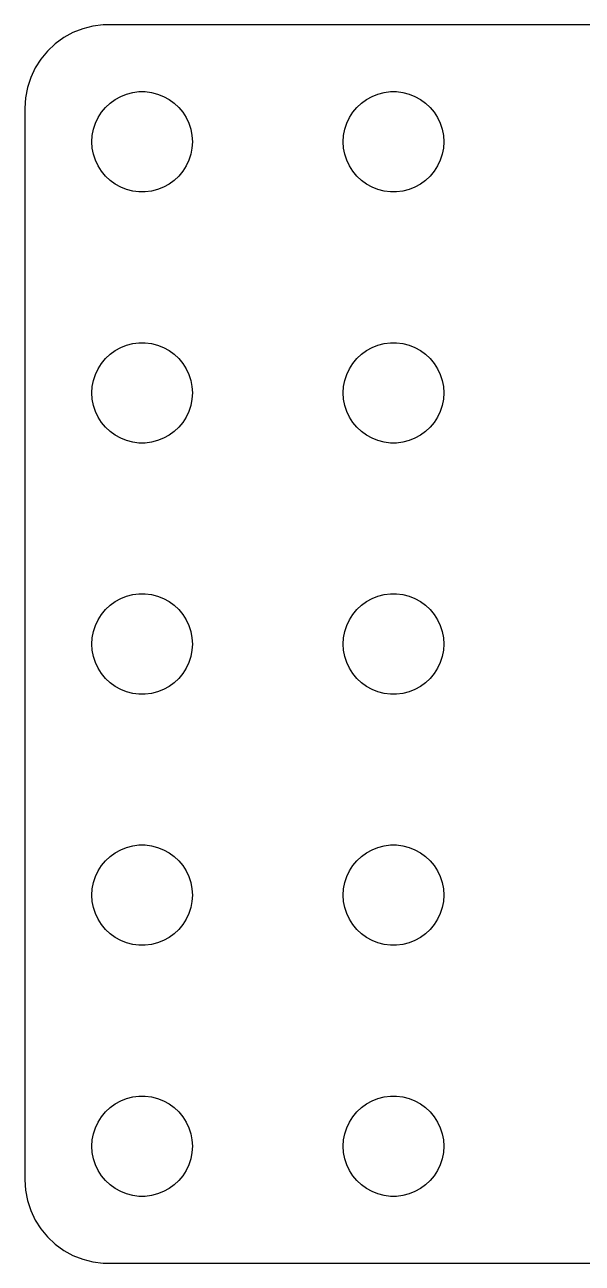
# Model space of a CAD drawing. Header units: metres. Extents: x -37 to 37, y 383 to 793.
# Drawn here: x -37 to -3.7, y 551 to 625 of the extents above; entities that cross this region are included whole.
import ezdxf

# ---------------------------------------------------------------- set-up
doc = ezdxf.new("R2010")
doc.units = ezdxf.units.M

msp = doc.modelspace()

# ---------------------------------------------------------------- linework, layer by layer
for p, q in [((-34.1289, 624.524), (-34.6791, 624.222)), ((-33.5451, 624.755), (-34.1289, 624.524)), ((-32.9369, 624.911), (-33.5451, 624.755)), ((-32.3139, 624.99), (-32.9369, 624.911)), ((32.3139, 624.99), (-32.3139, 624.99)), ((-35.1871, 623.853), (-35.6448, 623.423)), ((-34.6791, 624.222), (-35.1871, 623.853)), ((-36.0451, 622.939), (-36.3815, 622.409)), ((-35.6448, 623.423), (-36.0451, 622.939)), ((-36.3815, 622.409), (-36.6489, 621.841)), ((-36.6489, 621.841), (-36.8429, 621.243)), ((-36.8429, 621.243), (-36.9606, 620.627)), ((-31.6075, 620.533), (-31.2773, 620.714)), ((-31.2773, 620.714), (-30.927, 620.853)), ((-30.927, 620.853), (-30.5621, 620.947)), ((-30.5621, 620.947), (-30.1884, 620.994)), ((-30.1884, 620.994), (-29.8116, 620.994)), ((-29.8116, 620.994), (-29.4379, 620.947)), ((-29.4379, 620.947), (-29.0729, 620.853)), ((-29.0729, 620.853), (-28.7227, 620.714)), ((-28.7227, 620.714), (-28.3925, 620.533)), ((-16.6075, 620.533), (-16.2773, 620.714)), ((-16.2773, 620.714), (-15.927, 620.853)), ((-15.927, 620.853), (-15.5621, 620.947)), ((-15.5621, 620.947), (-15.1884, 620.994)), ((-15.1884, 620.994), (-14.8116, 620.994)), ((-14.8116, 620.994), (-14.4379, 620.947)), ((-14.4379, 620.947), (-14.0729, 620.853)), ((-14.0729, 620.853), (-13.7227, 620.714)), ((-13.7227, 620.714), (-13.3925, 620.533)), ((-36.9606, 620.627), (-37, 620)), ((-37, 620), (-37, 556)), ((-32.427, 619.763), (-32.1869, 620.054)), ((-32.1869, 620.054), (-31.9123, 620.312)), ((-31.9123, 620.312), (-31.6075, 620.533)), ((-28.3925, 620.533), (-28.0877, 620.312)), ((-28.0877, 620.312), (-27.8131, 620.054)), ((-27.8131, 620.054), (-27.5729, 619.763)), ((-17.427, 619.763), (-17.1869, 620.054)), ((-17.1869, 620.054), (-16.9123, 620.312)), ((-16.9123, 620.312), (-16.6075, 620.533)), ((-13.3925, 620.533), (-13.0877, 620.312)), ((-13.0877, 620.312), (-12.8131, 620.054)), ((-12.8131, 620.054), (-12.5729, 619.763)), ((-32.7893, 619.104), (-32.6289, 619.445)), ((-32.6289, 619.445), (-32.427, 619.763)), ((-27.5729, 619.763), (-27.3711, 619.445)), ((-27.3711, 619.445), (-27.2107, 619.104)), ((-17.7893, 619.104), (-17.6289, 619.445)), ((-17.6289, 619.445), (-17.427, 619.763)), ((-12.5729, 619.763), (-12.3711, 619.445)), ((-12.3711, 619.445), (-12.2107, 619.104)), ((-32.9763, 618.376), (-32.9057, 618.746)), ((-32.9057, 618.746), (-32.7893, 619.104)), ((-27.2107, 619.104), (-27.0942, 618.746)), ((-27.0942, 618.746), (-27.0237, 618.376)), ((-17.9763, 618.376), (-17.9057, 618.746)), ((-17.9057, 618.746), (-17.7893, 619.104)), ((-12.2107, 619.104), (-12.0942, 618.746)), ((-12.0942, 618.746), (-12.0237, 618.376)), ((-33, 618), (-32.9763, 618.376)), ((-32.9763, 617.624), (-33, 618)), ((-27.0237, 618.376), (-27, 618)), ((-27, 618), (-27.0237, 617.624)), ((-18, 618), (-17.9763, 618.376)), ((-17.9763, 617.624), (-18, 618)), ((-12.0237, 618.376), (-12, 618)), ((-12, 618), (-12.0237, 617.624)), ((-32.9057, 617.254), (-32.9763, 617.624)), ((-32.7893, 616.896), (-32.9057, 617.254)), ((-27.0942, 617.254), (-27.2107, 616.896)), ((-27.0237, 617.624), (-27.0942, 617.254)), ((-17.9057, 617.254), (-17.9763, 617.624)), ((-17.7893, 616.896), (-17.9057, 617.254)), ((-12.0942, 617.254), (-12.2107, 616.896)), ((-12.0237, 617.624), (-12.0942, 617.254)), ((-32.6289, 616.555), (-32.7893, 616.896)), ((-32.427, 616.237), (-32.6289, 616.555)), ((-27.3711, 616.555), (-27.5729, 616.237)), ((-27.2107, 616.896), (-27.3711, 616.555)), ((-17.6289, 616.555), (-17.7893, 616.896)), ((-17.427, 616.237), (-17.6289, 616.555)), ((-12.3711, 616.555), (-12.5729, 616.237)), ((-12.2107, 616.896), (-12.3711, 616.555)), ((-32.1869, 615.946), (-32.427, 616.237)), ((-31.9123, 615.688), (-32.1869, 615.946)), ((-31.6075, 615.467), (-31.9123, 615.688)), ((-28.0877, 615.688), (-28.3925, 615.467)), ((-27.8131, 615.946), (-28.0877, 615.688)), ((-27.5729, 616.237), (-27.8131, 615.946)), ((-17.1869, 615.946), (-17.427, 616.237)), ((-16.9123, 615.688), (-17.1869, 615.946)), ((-16.6075, 615.467), (-16.9123, 615.688)), ((-13.0877, 615.688), (-13.3925, 615.467)), ((-12.8131, 615.946), (-13.0877, 615.688)), ((-12.5729, 616.237), (-12.8131, 615.946)), ((-31.2773, 615.286), (-31.6075, 615.467)), ((-30.927, 615.147), (-31.2773, 615.286)), ((-30.5621, 615.053), (-30.927, 615.147)), ((-30.1884, 615.006), (-30.5621, 615.053)), ((-29.8116, 615.006), (-30.1884, 615.006)), ((-29.4379, 615.053), (-29.8116, 615.006)), ((-29.0729, 615.147), (-29.4379, 615.053)), ((-28.7227, 615.286), (-29.0729, 615.147)), ((-28.3925, 615.467), (-28.7227, 615.286)), ((-16.2773, 615.286), (-16.6075, 615.467)), ((-15.927, 615.147), (-16.2773, 615.286)), ((-15.5621, 615.053), (-15.927, 615.147)), ((-15.1884, 615.006), (-15.5621, 615.053)), ((-14.8116, 615.006), (-15.1884, 615.006)), ((-14.4379, 615.053), (-14.8116, 615.006)), ((-14.0729, 615.147), (-14.4379, 615.053)), ((-13.7227, 615.286), (-14.0729, 615.147)), ((-13.3925, 615.467), (-13.7227, 615.286)), ((-30.927, 605.853), (-30.5621, 605.947)), ((-30.5621, 605.947), (-30.1884, 605.994)), ((-30.1884, 605.994), (-29.8116, 605.994)), ((-29.8116, 605.994), (-29.4379, 605.947)), ((-29.4379, 605.947), (-29.0729, 605.853)), ((-15.927, 605.853), (-15.5621, 605.947)), ((-15.5621, 605.947), (-15.1884, 605.994)), ((-15.1884, 605.994), (-14.8116, 605.994)), ((-14.8116, 605.994), (-14.4379, 605.947)), ((-14.4379, 605.947), (-14.0729, 605.853)), ((-32.1869, 605.054), (-31.9123, 605.312)), ((-31.9123, 605.312), (-31.6075, 605.533)), ((-31.6075, 605.533), (-31.2773, 605.714)), ((-31.2773, 605.714), (-30.927, 605.853)), ((-29.0729, 605.853), (-28.7227, 605.714)), ((-28.7227, 605.714), (-28.3925, 605.533)), ((-28.3925, 605.533), (-28.0877, 605.312)), ((-28.0877, 605.312), (-27.8131, 605.054)), ((-17.1869, 605.054), (-16.9123, 605.312)), ((-16.9123, 605.312), (-16.6075, 605.533)), ((-16.6075, 605.533), (-16.2773, 605.714)), ((-16.2773, 605.714), (-15.927, 605.853)), ((-14.0729, 605.853), (-13.7227, 605.714)), ((-13.7227, 605.714), (-13.3925, 605.533)), ((-13.3925, 605.533), (-13.0877, 605.312)), ((-13.0877, 605.312), (-12.8131, 605.054)), ((-32.7893, 604.104), (-32.6289, 604.445)), ((-32.6289, 604.445), (-32.427, 604.763)), ((-32.427, 604.763), (-32.1869, 605.054)), ((-27.8131, 605.054), (-27.5729, 604.763)), ((-27.5729, 604.763), (-27.3711, 604.445)), ((-27.3711, 604.445), (-27.2107, 604.104)), ((-17.7893, 604.104), (-17.6289, 604.445)), ((-17.6289, 604.445), (-17.427, 604.763)), ((-17.427, 604.763), (-17.1869, 605.054)), ((-12.8131, 605.054), (-12.5729, 604.763)), ((-12.5729, 604.763), (-12.3711, 604.445)), ((-12.3711, 604.445), (-12.2107, 604.104)), ((-32.9763, 603.376), (-32.9057, 603.746)), ((-32.9057, 603.746), (-32.7893, 604.104)), ((-27.2107, 604.104), (-27.0942, 603.746)), ((-27.0942, 603.746), (-27.0237, 603.376)), ((-17.9763, 603.376), (-17.9057, 603.746)), ((-17.9057, 603.746), (-17.7893, 604.104)), ((-12.2107, 604.104), (-12.0942, 603.746)), ((-12.0942, 603.746), (-12.0237, 603.376)), ((-33, 603), (-32.9763, 603.376)), ((-32.9763, 602.624), (-33, 603)), ((-27.0237, 603.376), (-27, 603)), ((-27, 603), (-27.0237, 602.624)), ((-18, 603), (-17.9763, 603.376)), ((-17.9763, 602.624), (-18, 603)), ((-12.0237, 603.376), (-12, 603)), ((-12, 603), (-12.0237, 602.624)), ((-32.9057, 602.254), (-32.9763, 602.624)), ((-32.7893, 601.896), (-32.9057, 602.254)), ((-27.0942, 602.254), (-27.2107, 601.896)), ((-27.0237, 602.624), (-27.0942, 602.254)), ((-17.9057, 602.254), (-17.9763, 602.624)), ((-17.7893, 601.896), (-17.9057, 602.254)), ((-12.0942, 602.254), (-12.2107, 601.896)), ((-12.0237, 602.624), (-12.0942, 602.254)), ((-32.6289, 601.555), (-32.7893, 601.896)), ((-32.427, 601.237), (-32.6289, 601.555)), ((-27.3711, 601.555), (-27.5729, 601.237)), ((-27.2107, 601.896), (-27.3711, 601.555)), ((-17.6289, 601.555), (-17.7893, 601.896)), ((-17.427, 601.237), (-17.6289, 601.555)), ((-12.3711, 601.555), (-12.5729, 601.237)), ((-12.2107, 601.896), (-12.3711, 601.555)), ((-32.1869, 600.946), (-32.427, 601.237)), ((-31.9123, 600.688), (-32.1869, 600.946)), ((-27.8131, 600.946), (-28.0877, 600.688)), ((-27.5729, 601.237), (-27.8131, 600.946)), ((-17.1869, 600.946), (-17.427, 601.237)), ((-16.9123, 600.688), (-17.1869, 600.946)), ((-12.8131, 600.946), (-13.0877, 600.688)), ((-12.5729, 601.237), (-12.8131, 600.946)), ((-31.6075, 600.467), (-31.9123, 600.688)), ((-31.2773, 600.286), (-31.6075, 600.467)), ((-30.927, 600.147), (-31.2773, 600.286)), ((-30.5621, 600.053), (-30.927, 600.147)), ((-30.1884, 600.006), (-30.5621, 600.053)), ((-29.8116, 600.006), (-30.1884, 600.006)), ((-29.4379, 600.053), (-29.8116, 600.006)), ((-29.0729, 600.147), (-29.4379, 600.053)), ((-28.7227, 600.286), (-29.0729, 600.147)), ((-28.3925, 600.467), (-28.7227, 600.286)), ((-28.0877, 600.688), (-28.3925, 600.467)), ((-16.6075, 600.467), (-16.9123, 600.688)), ((-16.2773, 600.286), (-16.6075, 600.467)), ((-15.927, 600.147), (-16.2773, 600.286)), ((-15.5621, 600.053), (-15.927, 600.147)), ((-15.1884, 600.006), (-15.5621, 600.053)), ((-14.8116, 600.006), (-15.1884, 600.006)), ((-14.4379, 600.053), (-14.8116, 600.006)), ((-14.0729, 600.147), (-14.4379, 600.053)), ((-13.7227, 600.286), (-14.0729, 600.147)), ((-13.3925, 600.467), (-13.7227, 600.286)), ((-13.0877, 600.688), (-13.3925, 600.467)), ((-31.9123, 590.312), (-31.6075, 590.533)), ((-31.6075, 590.533), (-31.2773, 590.714)), ((-31.2773, 590.714), (-30.927, 590.853)), ((-30.927, 590.853), (-30.5621, 590.947)), ((-30.5621, 590.947), (-30.1884, 590.994)), ((-30.1884, 590.994), (-29.8116, 590.994)), ((-29.8116, 590.994), (-29.4379, 590.947)), ((-29.4379, 590.947), (-29.0729, 590.853)), ((-29.0729, 590.853), (-28.7227, 590.714)), ((-28.7227, 590.714), (-28.3925, 590.533)), ((-28.3925, 590.533), (-28.0877, 590.312)), ((-16.9123, 590.312), (-16.6075, 590.533)), ((-16.6075, 590.533), (-16.2773, 590.714)), ((-16.2773, 590.714), (-15.927, 590.853)), ((-15.927, 590.853), (-15.5621, 590.947)), ((-15.5621, 590.947), (-15.1884, 590.994)), ((-15.1884, 590.994), (-14.8116, 590.994)), ((-14.8116, 590.994), (-14.4379, 590.947)), ((-14.4379, 590.947), (-14.0729, 590.853)), ((-14.0729, 590.853), (-13.7227, 590.714)), ((-13.7227, 590.714), (-13.3925, 590.533)), ((-13.3925, 590.533), (-13.0877, 590.312)), ((-32.6289, 589.445), (-32.427, 589.763)), ((-32.427, 589.763), (-32.1869, 590.054)), ((-32.1869, 590.054), (-31.9123, 590.312)), ((-28.0877, 590.312), (-27.8131, 590.054)), ((-27.8131, 590.054), (-27.5729, 589.763)), ((-27.5729, 589.763), (-27.3711, 589.445)), ((-17.6289, 589.445), (-17.427, 589.763)), ((-17.427, 589.763), (-17.1869, 590.054)), ((-17.1869, 590.054), (-16.9123, 590.312)), ((-13.0877, 590.312), (-12.8131, 590.054)), ((-12.8131, 590.054), (-12.5729, 589.763)), ((-12.5729, 589.763), (-12.3711, 589.445)), ((-32.9057, 588.746), (-32.7893, 589.104)), ((-32.7893, 589.104), (-32.6289, 589.445)), ((-27.3711, 589.445), (-27.2107, 589.104)), ((-27.2107, 589.104), (-27.0942, 588.746)), ((-17.9057, 588.746), (-17.7893, 589.104)), ((-17.7893, 589.104), (-17.6289, 589.445)), ((-12.3711, 589.445), (-12.2107, 589.104)), ((-12.2107, 589.104), (-12.0942, 588.746)), ((-33, 588), (-32.9763, 588.376)), ((-32.9763, 588.376), (-32.9057, 588.746)), ((-27.0942, 588.746), (-27.0237, 588.376)), ((-27.0237, 588.376), (-27, 588)), ((-18, 588), (-17.9763, 588.376)), ((-17.9763, 588.376), (-17.9057, 588.746)), ((-12.0942, 588.746), (-12.0237, 588.376)), ((-12.0237, 588.376), (-12, 588)), ((-32.9763, 587.624), (-33, 588)), ((-32.9057, 587.254), (-32.9763, 587.624)), ((-27.0237, 587.624), (-27.0942, 587.254)), ((-27, 588), (-27.0237, 587.624)), ((-17.9763, 587.624), (-18, 588)), ((-17.9057, 587.254), (-17.9763, 587.624)), ((-12.0237, 587.624), (-12.0942, 587.254)), ((-12, 588), (-12.0237, 587.624)), ((-32.7893, 586.896), (-32.9057, 587.254)), ((-32.6289, 586.555), (-32.7893, 586.896)), ((-27.2107, 586.896), (-27.3711, 586.555)), ((-27.0942, 587.254), (-27.2107, 586.896)), ((-17.7893, 586.896), (-17.9057, 587.254)), ((-17.6289, 586.555), (-17.7893, 586.896)), ((-12.2107, 586.896), (-12.3711, 586.555)), ((-12.0942, 587.254), (-12.2107, 586.896)), ((-32.427, 586.237), (-32.6289, 586.555)), ((-32.1869, 585.946), (-32.427, 586.237)), ((-31.9123, 585.688), (-32.1869, 585.946)), ((-27.8131, 585.946), (-28.0877, 585.688)), ((-27.5729, 586.237), (-27.8131, 585.946)), ((-27.3711, 586.555), (-27.5729, 586.237)), ((-17.427, 586.237), (-17.6289, 586.555)), ((-17.1869, 585.946), (-17.427, 586.237)), ((-16.9123, 585.688), (-17.1869, 585.946)), ((-12.8131, 585.946), (-13.0877, 585.688)), ((-12.5729, 586.237), (-12.8131, 585.946)), ((-12.3711, 586.555), (-12.5729, 586.237)), ((-31.6075, 585.467), (-31.9123, 585.688)), ((-31.2773, 585.286), (-31.6075, 585.467)), ((-30.927, 585.147), (-31.2773, 585.286)), ((-28.7227, 585.286), (-29.0729, 585.147)), ((-28.3925, 585.467), (-28.7227, 585.286)), ((-28.0877, 585.688), (-28.3925, 585.467)), ((-16.6075, 585.467), (-16.9123, 585.688)), ((-16.2773, 585.286), (-16.6075, 585.467)), ((-15.927, 585.147), (-16.2773, 585.286)), ((-13.7227, 585.286), (-14.0729, 585.147)), ((-13.3925, 585.467), (-13.7227, 585.286)), ((-13.0877, 585.688), (-13.3925, 585.467)), ((-30.5621, 585.053), (-30.927, 585.147)), ((-30.1884, 585.006), (-30.5621, 585.053)), ((-29.8116, 585.006), (-30.1884, 585.006)), ((-29.4379, 585.053), (-29.8116, 585.006)), ((-29.0729, 585.147), (-29.4379, 585.053)), ((-15.5621, 585.053), (-15.927, 585.147)), ((-15.1884, 585.006), (-15.5621, 585.053)), ((-14.8116, 585.006), (-15.1884, 585.006)), ((-14.4379, 585.053), (-14.8116, 585.006)), ((-14.0729, 585.147), (-14.4379, 585.053)), ((-31.6075, 575.533), (-31.2773, 575.714)), ((-31.2773, 575.714), (-30.927, 575.853)), ((-30.927, 575.853), (-30.5621, 575.947)), ((-30.5621, 575.947), (-30.1884, 575.994)), ((-30.1884, 575.994), (-29.8116, 575.994)), ((-29.8116, 575.994), (-29.4379, 575.947)), ((-29.4379, 575.947), (-29.0729, 575.853)), ((-29.0729, 575.853), (-28.7227, 575.714)), ((-28.7227, 575.714), (-28.3925, 575.533)), ((-16.6075, 575.533), (-16.2773, 575.714)), ((-16.2773, 575.714), (-15.927, 575.853)), ((-15.927, 575.853), (-15.5621, 575.947)), ((-15.5621, 575.947), (-15.1884, 575.994)), ((-15.1884, 575.994), (-14.8116, 575.994)), ((-14.8116, 575.994), (-14.4379, 575.947)), ((-14.4379, 575.947), (-14.0729, 575.853)), ((-14.0729, 575.853), (-13.7227, 575.714)), ((-13.7227, 575.714), (-13.3925, 575.533)), ((-32.427, 574.763), (-32.1869, 575.054)), ((-32.1869, 575.054), (-31.9123, 575.312)), ((-31.9123, 575.312), (-31.6075, 575.533)), ((-28.3925, 575.533), (-28.0877, 575.312)), ((-28.0877, 575.312), (-27.8131, 575.054)), ((-27.8131, 575.054), (-27.5729, 574.763)), ((-17.427, 574.763), (-17.1869, 575.054)), ((-17.1869, 575.054), (-16.9123, 575.312)), ((-16.9123, 575.312), (-16.6075, 575.533)), ((-13.3925, 575.533), (-13.0877, 575.312)), ((-13.0877, 575.312), (-12.8131, 575.054)), ((-12.8131, 575.054), (-12.5729, 574.763)), ((-32.9057, 573.746), (-32.7893, 574.104)), ((-32.7893, 574.104), (-32.6289, 574.445)), ((-32.6289, 574.445), (-32.427, 574.763)), ((-27.5729, 574.763), (-27.3711, 574.445)), ((-27.3711, 574.445), (-27.2107, 574.104)), ((-27.2107, 574.104), (-27.0942, 573.746)), ((-17.9057, 573.746), (-17.7893, 574.104)), ((-17.7893, 574.104), (-17.6289, 574.445)), ((-17.6289, 574.445), (-17.427, 574.763)), ((-12.5729, 574.763), (-12.3711, 574.445)), ((-12.3711, 574.445), (-12.2107, 574.104)), ((-12.2107, 574.104), (-12.0942, 573.746)), ((-33, 573), (-32.9763, 573.376)), ((-32.9763, 573.376), (-32.9057, 573.746)), ((-27.0942, 573.746), (-27.0237, 573.376)), ((-27.0237, 573.376), (-27, 573)), ((-18, 573), (-17.9763, 573.376)), ((-17.9763, 573.376), (-17.9057, 573.746)), ((-12.0942, 573.746), (-12.0237, 573.376)), ((-12.0237, 573.376), (-12, 573)), ((-32.9763, 572.624), (-33, 573)), ((-32.9057, 572.254), (-32.9763, 572.624)), ((-27.0237, 572.624), (-27.0942, 572.254)), ((-27, 573), (-27.0237, 572.624)), ((-17.9763, 572.624), (-18, 573)), ((-17.9057, 572.254), (-17.9763, 572.624)), ((-12.0237, 572.624), (-12.0942, 572.254)), ((-12, 573), (-12.0237, 572.624)), ((-32.7893, 571.896), (-32.9057, 572.254)), ((-32.6289, 571.555), (-32.7893, 571.896)), ((-27.2107, 571.896), (-27.3711, 571.555)), ((-27.0942, 572.254), (-27.2107, 571.896)), ((-17.7893, 571.896), (-17.9057, 572.254)), ((-17.6289, 571.555), (-17.7893, 571.896)), ((-12.2107, 571.896), (-12.3711, 571.555)), ((-12.0942, 572.254), (-12.2107, 571.896)), ((-32.427, 571.237), (-32.6289, 571.555)), ((-32.1869, 570.946), (-32.427, 571.237)), ((-27.5729, 571.237), (-27.8131, 570.946)), ((-27.3711, 571.555), (-27.5729, 571.237)), ((-17.427, 571.237), (-17.6289, 571.555)), ((-17.1869, 570.946), (-17.427, 571.237)), ((-12.5729, 571.237), (-12.8131, 570.946)), ((-12.3711, 571.555), (-12.5729, 571.237)), ((-31.9123, 570.688), (-32.1869, 570.946)), ((-31.6075, 570.467), (-31.9123, 570.688)), ((-31.2773, 570.286), (-31.6075, 570.467)), ((-28.3925, 570.467), (-28.7227, 570.286)), ((-28.0877, 570.688), (-28.3925, 570.467)), ((-27.8131, 570.946), (-28.0877, 570.688)), ((-16.9123, 570.688), (-17.1869, 570.946)), ((-16.6075, 570.467), (-16.9123, 570.688)), ((-16.2773, 570.286), (-16.6075, 570.467)), ((-13.3925, 570.467), (-13.7227, 570.286)), ((-13.0877, 570.688), (-13.3925, 570.467)), ((-12.8131, 570.946), (-13.0877, 570.688)), ((-30.927, 570.147), (-31.2773, 570.286)), ((-30.5621, 570.053), (-30.927, 570.147)), ((-30.1884, 570.006), (-30.5621, 570.053)), ((-29.8116, 570.006), (-30.1884, 570.006)), ((-29.4379, 570.053), (-29.8116, 570.006)), ((-29.0729, 570.147), (-29.4379, 570.053)), ((-28.7227, 570.286), (-29.0729, 570.147)), ((-15.927, 570.147), (-16.2773, 570.286)), ((-15.5621, 570.053), (-15.927, 570.147)), ((-15.1884, 570.006), (-15.5621, 570.053)), ((-14.8116, 570.006), (-15.1884, 570.006)), ((-14.4379, 570.053), (-14.8116, 570.006)), ((-14.0729, 570.147), (-14.4379, 570.053)), ((-13.7227, 570.286), (-14.0729, 570.147)), ((-31.2773, 560.714), (-30.927, 560.853)), ((-30.927, 560.853), (-30.5621, 560.947)), ((-30.5621, 560.947), (-30.1884, 560.994)), ((-30.1884, 560.994), (-29.8116, 560.994)), ((-29.8116, 560.994), (-29.4379, 560.947)), ((-29.4379, 560.947), (-29.0729, 560.853)), ((-29.0729, 560.853), (-28.7227, 560.714)), ((-16.2773, 560.714), (-15.927, 560.853)), ((-15.927, 560.853), (-15.5621, 560.947)), ((-15.5621, 560.947), (-15.1884, 560.994)), ((-15.1884, 560.994), (-14.8116, 560.994)), ((-14.8116, 560.994), (-14.4379, 560.947)), ((-14.4379, 560.947), (-14.0729, 560.853)), ((-14.0729, 560.853), (-13.7227, 560.714)), ((-32.427, 559.763), (-32.1869, 560.054)), ((-32.1869, 560.054), (-31.9123, 560.312)), ((-31.9123, 560.312), (-31.6075, 560.533)), ((-31.6075, 560.533), (-31.2773, 560.714)), ((-28.7227, 560.714), (-28.3925, 560.533)), ((-28.3925, 560.533), (-28.0877, 560.312)), ((-28.0877, 560.312), (-27.8131, 560.054)), ((-27.8131, 560.054), (-27.5729, 559.763)), ((-17.427, 559.763), (-17.1869, 560.054)), ((-17.1869, 560.054), (-16.9123, 560.312)), ((-16.9123, 560.312), (-16.6075, 560.533)), ((-16.6075, 560.533), (-16.2773, 560.714)), ((-13.7227, 560.714), (-13.3925, 560.533)), ((-13.3925, 560.533), (-13.0877, 560.312)), ((-13.0877, 560.312), (-12.8131, 560.054)), ((-12.8131, 560.054), (-12.5729, 559.763)), ((-32.7893, 559.104), (-32.6289, 559.445)), ((-32.6289, 559.445), (-32.427, 559.763)), ((-27.5729, 559.763), (-27.3711, 559.445)), ((-27.3711, 559.445), (-27.2107, 559.104)), ((-17.7893, 559.104), (-17.6289, 559.445)), ((-17.6289, 559.445), (-17.427, 559.763)), ((-12.5729, 559.763), (-12.3711, 559.445)), ((-12.3711, 559.445), (-12.2107, 559.104)), ((-32.9763, 558.376), (-32.9057, 558.746)), ((-32.9057, 558.746), (-32.7893, 559.104)), ((-27.2107, 559.104), (-27.0942, 558.746)), ((-27.0942, 558.746), (-27.0237, 558.376)), ((-17.9763, 558.376), (-17.9057, 558.746)), ((-17.9057, 558.746), (-17.7893, 559.104)), ((-12.2107, 559.104), (-12.0942, 558.746)), ((-12.0942, 558.746), (-12.0237, 558.376)), ((-33, 558), (-32.9763, 558.376)), ((-32.9763, 557.624), (-33, 558)), ((-27.0237, 558.376), (-27, 558)), ((-27, 558), (-27.0237, 557.624)), ((-18, 558), (-17.9763, 558.376)), ((-17.9763, 557.624), (-18, 558)), ((-12.0237, 558.376), (-12, 558)), ((-12, 558), (-12.0237, 557.624)), ((-32.9057, 557.254), (-32.9763, 557.624)), ((-32.7893, 556.896), (-32.9057, 557.254)), ((-27.0942, 557.254), (-27.2107, 556.896)), ((-27.0237, 557.624), (-27.0942, 557.254)), ((-17.9057, 557.254), (-17.9763, 557.624)), ((-17.7893, 556.896), (-17.9057, 557.254)), ((-12.0942, 557.254), (-12.2107, 556.896)), ((-12.0237, 557.624), (-12.0942, 557.254)), ((-32.6289, 556.555), (-32.7893, 556.896)), ((-32.427, 556.237), (-32.6289, 556.555)), ((-27.3711, 556.555), (-27.5729, 556.237)), ((-27.2107, 556.896), (-27.3711, 556.555)), ((-17.6289, 556.555), (-17.7893, 556.896)), ((-17.427, 556.237), (-17.6289, 556.555)), ((-12.3711, 556.555), (-12.5729, 556.237)), ((-12.2107, 556.896), (-12.3711, 556.555)), ((-37, 556), (-36.9606, 555.373)), ((-32.1869, 555.946), (-32.427, 556.237)), ((-31.9123, 555.688), (-32.1869, 555.946)), ((-31.6075, 555.467), (-31.9123, 555.688)), ((-28.0877, 555.688), (-28.3925, 555.467)), ((-27.8131, 555.946), (-28.0877, 555.688)), ((-27.5729, 556.237), (-27.8131, 555.946)), ((-17.1869, 555.946), (-17.427, 556.237)), ((-16.9123, 555.688), (-17.1869, 555.946)), ((-16.6075, 555.467), (-16.9123, 555.688)), ((-13.0877, 555.688), (-13.3925, 555.467)), ((-12.8131, 555.946), (-13.0877, 555.688)), ((-12.5729, 556.237), (-12.8131, 555.946)), ((-36.9606, 555.373), (-36.8429, 554.757)), ((-31.2773, 555.286), (-31.6075, 555.467)), ((-30.927, 555.147), (-31.2773, 555.286)), ((-30.5621, 555.053), (-30.927, 555.147)), ((-30.1884, 555.006), (-30.5621, 555.053)), ((-29.8116, 555.006), (-30.1884, 555.006)), ((-29.4379, 555.053), (-29.8116, 555.006)), ((-29.0729, 555.147), (-29.4379, 555.053)), ((-28.7227, 555.286), (-29.0729, 555.147)), ((-28.3925, 555.467), (-28.7227, 555.286)), ((-16.2773, 555.286), (-16.6075, 555.467)), ((-15.927, 555.147), (-16.2773, 555.286)), ((-15.5621, 555.053), (-15.927, 555.147)), ((-15.1884, 555.006), (-15.5621, 555.053)), ((-14.8116, 555.006), (-15.1884, 555.006)), ((-14.4379, 555.053), (-14.8116, 555.006)), ((-14.0729, 555.147), (-14.4379, 555.053)), ((-13.7227, 555.286), (-14.0729, 555.147)), ((-13.3925, 555.467), (-13.7227, 555.286)), ((-36.8429, 554.757), (-36.6489, 554.159)), ((-36.6489, 554.159), (-36.3815, 553.591)), ((-36.3815, 553.591), (-36.0451, 553.061)), ((-36.0451, 553.061), (-35.6448, 552.577)), ((-35.6448, 552.577), (-35.1871, 552.147)), ((-35.1871, 552.147), (-34.6791, 551.778)), ((-34.6791, 551.778), (-34.1289, 551.476)), ((-34.1289, 551.476), (-33.5451, 551.245)), ((-33.5451, 551.245), (-32.9369, 551.089)), ((-32.9369, 551.089), (-32.3139, 551.01)), ((-32.3139, 551.01), (32.3139, 551.01))]:
    msp.add_line(p, q)

doc.saveas('drawing.dxf')
